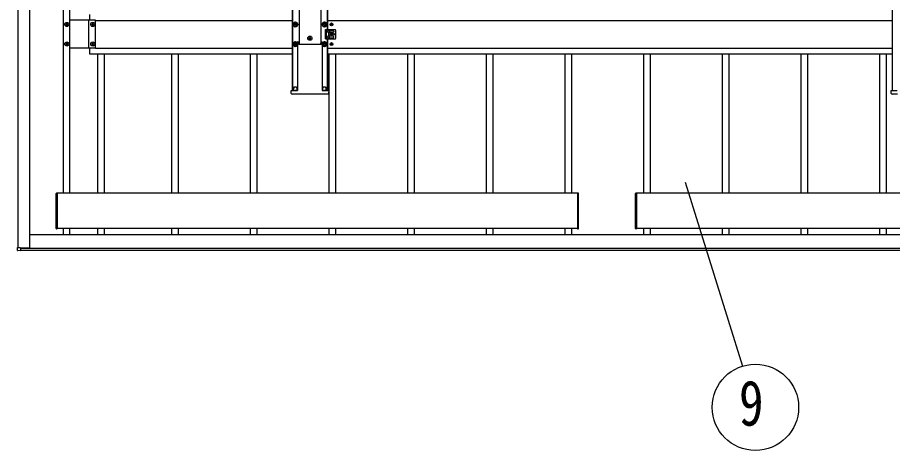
# Model space of a CAD drawing. Units: millimetres, scale not verified. Extents: x -14718 to 14718, y -10395 to 10395.
# Drawn here: x -11169 to -8944, y -3556 to -2454 of the extents above; entities that cross this region are included whole.
import ezdxf
from ezdxf.enums import TextEntityAlignment as Align

# ---------------------------------------------------------------- set-up
doc = ezdxf.new("R2010")
doc.units = ezdxf.units.MM
doc.header["$LTSCALE"] = 40
for name, color, linetype in [('0-5_YKK_13', 4, 'Continuous'), ('0-6_YKK_A1', 4, 'Continuous'), ('0-7_YKK_D', 6, 'Continuous')]:
    doc.layers.add(name, color=color, linetype=linetype)
doc.styles.add('ＭＳ ゴシック', font='')
doc.styles.get('ＭＳ ゴシック').set_extended_font_data('MS Gothic')

msp = doc.modelspace()

# ---------------------------------------------------------------- linework, layer by layer
at = {"layer": '0-5_YKK_13'}
for p, q in [((-11043.91, -2469.98), (-11043.91, -2469.02)), ((-10977.91, -2469.98), (-10977.91, -2469.02)), ((-10370.02, -2470.19), (-10370.02, -2469.37)), ((-10464.71, -2470.66), (-10465.43, -2470.66)), ((-10460.15, -2472.18), (-10459.43, -2472.18)), ((-10390.71, -2470.66), (-10391.43, -2470.66)), ((-10386.15, -2472.18), (-10385.43, -2472.18)), ((-10385.43, -2484.42), (-10372.39, -2484.42)), ((-10385.43, -2508.42), (-10385.43, -2484.42)), ((-10383.93, -2484.42), (-10383.93, -2508.42)), ((-10380.43, -2488.92), (-10380.43, -2489.92)), ((-10378.43, -2486.92), (-10366.43, -2486.92)), ((-10366.43, -2491.92), (-10378.43, -2491.92)), ((-10376.93, -2486.92), (-10376.93, -2484.42)), ((-10376.93, -2500.92), (-10376.93, -2491.92)), ((-10375.93, -2487.92), (-10375.93, -2490.92)), ((-10371.47, -2484.42), (-10361.43, -2484.42)), ((-10364.43, -2488.92), (-10364.43, -2489.92)), ((-10359.43, -2506.42), (-10359.43, -2486.42)), ((-10424.95, -2505), (-10424.95, -2504.04)), ((-10385.43, -2508.42), (-10372.39, -2508.42)), ((-10380.43, -2503.92), (-10380.43, -2502.92)), ((-10366.43, -2500.92), (-10378.43, -2500.92)), ((-10378.43, -2505.92), (-10366.43, -2505.92)), ((-10376.93, -2508.42), (-10376.93, -2505.92)), ((-10375.93, -2504.92), (-10375.93, -2501.92)), ((-10371.47, -2508.42), (-10361.43, -2508.42)), ((-10370.02, -2495.19), (-10370.02, -2494.37)), ((-10364.43, -2503.92), (-10364.43, -2502.92)), ((-11043.91, -2519.98), (-11043.91, -2519.02)), ((-10977.91, -2519.98), (-10977.91, -2519.02)), ((-10464.71, -2520.66), (-10465.43, -2520.66)), ((-10460.15, -2522.18), (-10459.43, -2522.18)), ((-10456.68, -2516.08), (-10456.68, -2639.29)), ((-10456.32, -2515.94), (-10456.67, -2515.94)), ((-10456.32, -2515.94), (-10455.82, -2515.94)), ((-10455.82, -2515.94), (-10453.78, -2515.94)), ((-10453.47, -2521.27), (-10453.78, -2515.94)), ((-10397.08, -2515.94), (-10395.04, -2515.94)), ((-10395.04, -2515.94), (-10394.54, -2515.94)), ((-10394.54, -2515.94), (-10394.19, -2515.94)), ((-10394.18, -2516.08), (-10394.18, -2639.29)), ((-10390.71, -2520.66), (-10391.43, -2520.66)), ((-10386.15, -2522.18), (-10385.43, -2522.18)), ((-10370.02, -2520.19), (-10370.02, -2519.37)), ((-10472.8, -2639.44), (-10457.79, -2639.44)), ((-10466.93, -2639.44), (-10466.93, -2635.44)), ((-10457.93, -2639.44), (-10457.93, -2635.44)), ((-10457.79, -2639.44), (-10456.79, -2639.44)), ((-10456.69, -2639.44), (-10456.79, -2639.44)), ((-10394.17, -2639.44), (-10394.07, -2639.44)), ((-10394.07, -2639.44), (-10393.07, -2639.44)), ((-10393.07, -2639.44), (-10378.06, -2639.44)), ((-10392.93, -2639.44), (-10392.93, -2635.44)), ((-10383.93, -2639.44), (-10383.93, -2635.44)), ((-10378.06, -2639.44), (-10377.56, -2639.44)), ((-10377.56, -2639.44), (-10378.03, -2647.06)), ((-8946.8, -2639.44), (-8931.79, -2639.44)), ((-10457.26, -2648.94), (-10470.84, -2648.94)), ((-10455.77, -2648.94), (-10457.26, -2648.94)), ((-10455.39, -2648.94), (-10455.77, -2648.94)), ((-10395.47, -2648.94), (-10455.39, -2648.94)), ((-10395.09, -2648.94), (-10395.47, -2648.94)), ((-10393.6, -2648.94), (-10395.09, -2648.94)), ((-10380.02, -2648.94), (-10393.6, -2648.94)), ((-8931.26, -2648.94), (-8944.84, -2648.94)), ((-11168.46, -3039.72), (-11162.75, -3039.72)), ((-11160.93, -3047.92), (-11168.46, -3047.46)), ((-11162.75, -3039.72), (-11162.43, -3039.72)), ((-11162.43, -3039.72), (-11162.43, -3040.92)), ((-11160.93, -3041.52), (-11160.93, -3047.42)), ((-11160.93, -3047.42), (-11160.93, -3047.92))]:
    msp.add_line(p, q, dxfattribs=at)
for points in [[(-11043.91, -2469.02), (-11042.95, -2469.02), (-11042.95, -2469.98)], [(-10977.91, -2469.02), (-10976.95, -2469.02), (-10976.95, -2469.98)], [(-10461.67, -2469.14), (-10461.67, -2468.42), (-10463.19, -2468.42), (-10463.19, -2469.14)], [(-10387.67, -2469.14), (-10387.67, -2468.42), (-10389.19, -2468.42), (-10389.19, -2469.14)], [(-10370.02, -2469.37), (-10370.84, -2469.37), (-10370.84, -2470.19)], [(-11044.87, -2471.9), (-11045.83, -2471.9), (-11045.83, -2470.94), (-11044.87, -2470.94)], [(-11042.95, -2472.86), (-11042.95, -2473.82), (-11043.91, -2473.82), (-11043.91, -2472.86)], [(-11041.99, -2470.94), (-11041.03, -2470.94), (-11041.03, -2471.9), (-11041.99, -2471.9)], [(-10978.87, -2471.9), (-10979.83, -2471.9), (-10979.83, -2470.94), (-10978.87, -2470.94)], [(-10976.95, -2472.86), (-10976.95, -2473.82), (-10977.91, -2473.82), (-10977.91, -2472.86)], [(-10975.99, -2470.94), (-10975.03, -2470.94), (-10975.03, -2471.9), (-10975.99, -2471.9)], [(-10465.43, -2470.66), (-10465.43, -2472.18), (-10464.71, -2472.18)], [(-10463.19, -2473.7), (-10463.19, -2474.42), (-10461.67, -2474.42), (-10461.67, -2473.7)], [(-10459.43, -2472.18), (-10459.43, -2470.66), (-10460.15, -2470.66)], [(-10391.43, -2470.66), (-10391.43, -2472.18), (-10390.71, -2472.18)], [(-10389.19, -2473.7), (-10389.19, -2474.42), (-10387.67, -2474.42), (-10387.67, -2473.7)], [(-10385.43, -2472.18), (-10385.43, -2470.66), (-10386.15, -2470.66)], [(-10371.66, -2471.01), (-10372.48, -2471.01), (-10372.48, -2471.83), (-10371.66, -2471.83)], [(-10370.84, -2472.65), (-10370.84, -2473.47), (-10370.02, -2473.47), (-10370.02, -2472.65)], [(-10369.2, -2471.83), (-10368.38, -2471.83), (-10368.38, -2471.01), (-10369.2, -2471.01)], [(-10426.87, -2505.96), (-10427.83, -2505.96), (-10427.83, -2506.92), (-10426.87, -2506.92)], [(-10424.95, -2504.04), (-10425.91, -2504.04), (-10425.91, -2505)], [(-10425.91, -2507.88), (-10425.91, -2508.84), (-10424.95, -2508.84), (-10424.95, -2507.88)], [(-10423.99, -2506.92), (-10423.03, -2506.92), (-10423.03, -2505.96), (-10423.99, -2505.96)], [(-10371.66, -2496.01), (-10372.48, -2496.01), (-10372.48, -2496.83), (-10371.66, -2496.83)], [(-10370.02, -2494.37), (-10370.84, -2494.37), (-10370.84, -2495.19)], [(-10370.84, -2497.65), (-10370.84, -2498.47), (-10370.02, -2498.47), (-10370.02, -2497.65)], [(-10369.2, -2496.83), (-10368.38, -2496.83), (-10368.38, -2496.01), (-10369.2, -2496.01)], [(-11044.87, -2521.9), (-11045.83, -2521.9), (-11045.83, -2520.94), (-11044.87, -2520.94)], [(-11043.91, -2519.02), (-11042.95, -2519.02), (-11042.95, -2519.98)], [(-11042.95, -2522.86), (-11042.95, -2523.82), (-11043.91, -2523.82), (-11043.91, -2522.86)], [(-11041.99, -2520.94), (-11041.03, -2520.94), (-11041.03, -2521.9), (-11041.99, -2521.9)], [(-10978.87, -2521.9), (-10979.83, -2521.9), (-10979.83, -2520.94), (-10978.87, -2520.94)], [(-10977.91, -2519.02), (-10976.95, -2519.02), (-10976.95, -2519.98)], [(-10976.95, -2522.86), (-10976.95, -2523.82), (-10977.91, -2523.82), (-10977.91, -2522.86)], [(-10975.99, -2520.94), (-10975.03, -2520.94), (-10975.03, -2521.9), (-10975.99, -2521.9)], [(-10465.43, -2520.66), (-10465.43, -2522.18), (-10464.71, -2522.18)], [(-10461.67, -2519.14), (-10461.67, -2518.42), (-10463.19, -2518.42), (-10463.19, -2519.14)], [(-10463.19, -2523.7), (-10463.19, -2524.42), (-10461.67, -2524.42), (-10461.67, -2523.7)], [(-10459.43, -2522.18), (-10459.43, -2520.66), (-10460.15, -2520.66)], [(-10453.47, -2521.27), (-10397.39, -2521.27), (-10397.08, -2515.94)], [(-10391.43, -2520.66), (-10391.43, -2522.18), (-10390.71, -2522.18)], [(-10387.67, -2519.14), (-10387.67, -2518.42), (-10389.19, -2518.42), (-10389.19, -2519.14)], [(-10389.19, -2523.7), (-10389.19, -2524.42), (-10387.67, -2524.42), (-10387.67, -2523.7)], [(-10385.43, -2522.18), (-10385.43, -2520.66), (-10386.15, -2520.66)], [(-10371.66, -2521.01), (-10372.48, -2521.01), (-10372.48, -2521.83), (-10371.66, -2521.83)], [(-10370.02, -2519.37), (-10370.84, -2519.37), (-10370.84, -2520.19)], [(-10370.84, -2522.65), (-10370.84, -2523.47), (-10370.02, -2523.47), (-10370.02, -2522.65)], [(-10369.2, -2521.83), (-10368.38, -2521.83), (-10368.38, -2521.01), (-10369.2, -2521.01)], [(-10472.84, -2647.06), (-10473.3, -2639.44), (-10472.8, -2639.44)], [(-8946.84, -2647.06), (-8947.3, -2639.44), (-8946.8, -2639.44)], [(-11168.93, -3046.96), (-11168.93, -3039.72), (-11168.46, -3039.72)], [(-11162.13, -3041.22), (-11160.93, -3041.22), (-11160.93, -3041.52)]]:
    msp.add_lwpolyline(points, dxfattribs=at)
for points in [[(-10462.43, -2465.64), (-10467.43, -2468.53), (-10467.43, -2474.3), (-10462.43, -2477.19), (-10457.43, -2474.3), (-10457.43, -2468.53)], [(-10388.43, -2465.64), (-10393.43, -2468.53), (-10393.43, -2474.3), (-10388.43, -2477.19), (-10383.43, -2474.3), (-10383.43, -2468.53)], [(-10462.43, -2515.64), (-10467.43, -2518.53), (-10467.43, -2524.3), (-10462.43, -2527.19), (-10457.43, -2524.3), (-10457.43, -2518.53)], [(-10388.43, -2515.64), (-10393.43, -2518.53), (-10393.43, -2524.3), (-10388.43, -2527.19), (-10383.43, -2524.3), (-10383.43, -2518.53)]]:
    msp.add_lwpolyline(points, close=True, dxfattribs=at)
for centre, radius in [((-11043.43, -2471.42), 5.3), ((-10977.43, -2471.42), 5.3), ((-10462.43, -2471.42), 6.25), ((-10462.43, -2471.42), 5), ((-10388.43, -2471.42), 6.25), ((-10388.43, -2471.42), 5), ((-10370.43, -2471.42), 3.75), ((-10425.43, -2506.44), 5.3), ((-10370.43, -2496.42), 3.75), ((-10363.43, -2496.42), 1.65), ((-11043.43, -2521.42), 5.3), ((-10977.43, -2521.42), 5.3), ((-10462.43, -2521.42), 6.25), ((-10462.43, -2521.42), 5), ((-10388.43, -2521.42), 6.25), ((-10388.43, -2521.42), 5), ((-10370.43, -2521.42), 3.75)]:
    msp.add_circle(centre, radius, dxfattribs=at)
for centre, radius, start, end in [((-10462.43, -2471.42), 5.58, 153.74848, 206.25152), ((-10462.43, -2471.42), 5.58, 93.74848, 146.25152), ((-10464.71, -2469.14), 1.52, 270, 0), ((-10462.43, -2471.42), 5.58, 33.74848, 86.25152), ((-10460.15, -2469.14), 1.52, 180, 270), ((-10462.43, -2471.42), 5.58, 333.74848, 26.25152), ((-10388.43, -2471.42), 5.58, 153.74848, 206.25152), ((-10388.43, -2471.42), 5.58, 93.74848, 146.25152), ((-10390.71, -2469.14), 1.52, 270, 0), ((-10388.43, -2471.42), 5.58, 33.74848, 86.25152), ((-10386.15, -2469.14), 1.52, 180, 270), ((-10388.43, -2471.42), 5.58, 333.74848, 26.25152), ((-11044.87, -2469.98), 0.96, 270, 0), ((-11044.87, -2472.86), 0.96, 0, 90), ((-11041.99, -2469.98), 0.96, 180, 270), ((-11041.99, -2472.86), 0.96, 90, 180), ((-10978.87, -2469.98), 0.96, 270, 0), ((-10978.87, -2472.86), 0.96, 0, 90), ((-10975.99, -2469.98), 0.96, 180, 270), ((-10975.99, -2472.86), 0.96, 90, 180), ((-10462.43, -2471.42), 5.58, 213.74848, 266.25152), ((-10464.71, -2473.7), 1.52, 0, 90), ((-10462.43, -2471.42), 5.58, 273.74848, 326.25152), ((-10460.15, -2473.7), 1.52, 90, 180), ((-10388.43, -2471.42), 5.58, 213.74848, 266.25152), ((-10390.71, -2473.7), 1.52, 0, 90), ((-10388.43, -2471.42), 5.58, 273.74848, 326.25152), ((-10386.15, -2473.7), 1.52, 90, 180), ((-10378.43, -2488.92), 2, 90, 180), ((-10378.43, -2489.92), 2, 180, 270), ((-10376.93, -2487.92), 1, 0, 90), ((-10376.93, -2490.92), 1, 270, 0), ((-10371.93, -2484.22), 0.5, 203.57818, 336.42182), ((-10371.66, -2470.19), 0.82, 270, 0), ((-10371.66, -2472.65), 0.82, 0, 90), ((-10369.2, -2470.19), 0.82, 180, 270), ((-10369.2, -2472.65), 0.82, 90, 180), ((-10366.43, -2488.92), 2, 0, 90), ((-10366.43, -2489.92), 2, 270, 0), ((-10361.43, -2486.42), 2, 0, 90), ((-10426.87, -2505), 0.96, 270, 0), ((-10426.87, -2507.88), 0.96, 0, 90), ((-10423.99, -2505), 0.96, 180, 270), ((-10423.99, -2507.88), 0.96, 90, 180), ((-10378.43, -2502.92), 2, 90, 180), ((-10378.43, -2503.92), 2, 180, 270), ((-10376.93, -2501.92), 1, 0, 90), ((-10376.93, -2504.92), 1, 270, 0), ((-10371.93, -2508.62), 0.5, 23.57818, 156.42182), ((-10371.66, -2495.19), 0.82, 270, 0), ((-10371.66, -2497.65), 0.82, 0, 90), ((-10369.2, -2495.19), 0.82, 180, 270), ((-10369.2, -2497.65), 0.82, 90, 180), ((-10366.43, -2502.92), 2, 0, 90), ((-10366.43, -2503.92), 2, 270, 0), ((-10361.43, -2506.42), 2, 270, 0), ((-11044.87, -2519.98), 0.96, 270, 0), ((-11044.87, -2522.86), 0.96, 0, 90), ((-11041.99, -2519.98), 0.96, 180, 270), ((-11041.99, -2522.86), 0.96, 90, 180), ((-10978.87, -2519.98), 0.96, 270, 0), ((-10978.87, -2522.86), 0.96, 0, 90), ((-10975.99, -2519.98), 0.96, 180, 270), ((-10975.99, -2522.86), 0.96, 90, 180), ((-10462.43, -2521.42), 5.58, 153.74848, 206.25152), ((-10462.43, -2521.42), 5.58, 93.74848, 146.25152), ((-10462.43, -2521.42), 5.58, 213.74848, 266.25152), ((-10464.71, -2519.14), 1.52, 270, 0), ((-10464.71, -2523.7), 1.52, 0, 90), ((-10462.43, -2521.42), 5.58, 33.74848, 86.25152), ((-10462.43, -2521.42), 5.58, 273.74848, 326.25152), ((-10460.15, -2519.14), 1.52, 180, 270), ((-10460.15, -2523.7), 1.52, 90, 180), ((-10462.43, -2521.42), 5.58, 333.74848, 26.25152), ((-10388.43, -2521.42), 5.58, 153.74848, 206.25152), ((-10388.43, -2521.42), 5.58, 93.74848, 146.25152), ((-10388.43, -2521.42), 5.58, 213.74848, 266.25152), ((-10390.71, -2519.14), 1.52, 270, 0), ((-10390.71, -2523.7), 1.52, 0, 90), ((-10388.43, -2521.42), 5.58, 33.74848, 86.25152), ((-10388.43, -2521.42), 5.58, 273.74848, 326.25152), ((-10386.15, -2519.14), 1.52, 180, 270), ((-10386.15, -2523.7), 1.52, 90, 180), ((-10388.43, -2521.42), 5.58, 333.74848, 26.25152), ((-10371.66, -2520.19), 0.82, 270, 0), ((-10371.66, -2522.65), 0.82, 0, 90), ((-10369.2, -2520.19), 0.82, 180, 270), ((-10369.2, -2522.65), 0.82, 90, 180), ((-10470.84, -2646.94), 2, 183.5, 270), ((-10462.43, -2635.44), 4.5, 90, 180), ((-10462.43, -2635.44), 4.5, 0, 90), ((-10388.43, -2635.44), 4.5, 90, 180), ((-10388.43, -2635.44), 4.5, 0, 90), ((-10380.02, -2646.94), 2, 270, 356.5), ((-8944.84, -2646.94), 2, 183.5, 270), ((-11168.43, -3046.96), 0.5, 180, 266.5), ((-11162.13, -3040.92), 0.3, 180, 270)]:
    msp.add_arc(centre, radius, start, end, dxfattribs=at)
for centre, major_axis, start_param, end_param in [((-10456.64, -2516.44), (0.031, -0.5), 3.1377656, 3.9231638), ((-10394.22, -2516.44), (-0.031, -0.5), 2.3600215, 3.1454197), ((-10456.72, -2638.94), (0.031, -0.5), 6.2793582, 7.0647564), ((-10394.14, -2638.94), (-0.031, -0.5), 5.5016142, 6.2870124)]:
    msp.add_ellipse(centre, major_axis=major_axis, ratio=0.061627, start_param=start_param, end_param=end_param, dxfattribs=at)
at = {"layer": '0-6_YKK_A1'}
for p, q in [((-11167.43, -3039.72), (-11167.43, 2155.14)), ((-11137.43, -3040.92), (-11137.43, 2156.33)), ((-10470.43, 2150.58), (-10470.43, -2639.44)), ((-10469.23, 2150.58), (-10469.23, -2639.44)), ((-8944.43, 2150.58), (-8944.43, -2639.44)), ((-11052.43, 2121.83), (-11052.43, -2901.42)), ((-11036.43, 2121.83), (-11036.43, -2901.42)), ((-10381.63, -454.29), (-10381.63, -2484.42)), ((-10380.43, -454.29), (-10380.43, -2484.42)), ((-10452.93, -1114.31), (-10452.93, -2521.27)), ((-10397.93, -1114.31), (-10397.93, -2521.27)), ((-10985.43, -2446.42), (-10985.43, -2460.92)), ((-10970.43, -2460.92), (-11036.43, -2460.92)), ((-10987.93, -2531.92), (-10987.93, -2460.92)), ((-10970.43, -2531.92), (-10970.43, -2460.92)), ((-10970.43, -2461.42), (-10470.43, -2461.42)), ((-10380.43, -2461.42), (-8944.43, -2461.42)), ((-10381.63, -2508.42), (-10381.63, -2639.44)), ((-10380.43, -2508.42), (-10380.43, -2639.44)), ((-10970.43, -2531.92), (-11036.43, -2531.92)), ((-10985.43, -2531.92), (-10985.43, -2546.42)), ((-10970.43, -2531.42), (-10470.43, -2531.42)), ((-10380.43, -2531.42), (-8944.43, -2531.42)), ((-10985.43, -2546.42), (-10470.43, -2546.42)), ((-10965.43, -2546.42), (-10965.43, -2901.42)), ((-10948.43, -2546.42), (-10948.43, -2901.42)), ((-10776.43, -2901.42), (-10776.43, -2546.42)), ((-10759.43, -2901.42), (-10759.43, -2546.42)), ((-10576.43, -2901.42), (-10576.43, -2546.42)), ((-10559.43, -2901.42), (-10559.43, -2546.42)), ((-10380.43, -2546.42), (-8944.43, -2546.42)), ((-10376.43, -2901.42), (-10376.43, -2546.42)), ((-10359.43, -2901.42), (-10359.43, -2546.42)), ((-10176.43, -2901.42), (-10176.43, -2546.42)), ((-10159.43, -2901.42), (-10159.43, -2546.42)), ((-9976.43, -2901.42), (-9976.43, -2546.42)), ((-9959.43, -2901.42), (-9959.43, -2546.42)), ((-9776.43, -2901.42), (-9776.43, -2546.42)), ((-9759.43, -2901.42), (-9759.43, -2546.42)), ((-9576.43, -2901.42), (-9576.43, -2546.42)), ((-9559.43, -2901.42), (-9559.43, -2546.42)), ((-9376.43, -2901.42), (-9376.43, -2546.42)), ((-9359.43, -2901.42), (-9359.43, -2546.42)), ((-9176.43, -2901.42), (-9176.43, -2546.42)), ((-9159.43, -2901.42), (-9159.43, -2546.42)), ((-8976.43, -2901.42), (-8976.43, -2546.42)), ((-8959.43, -2901.42), (-8959.43, -2546.42)), ((-11070.93, -2990.82), (-11070.93, -2902.01)), ((-9744.53, -2901.42), (-11068.43, -2901.42)), ((-9742.03, -2990.82), (-9742.03, -2902.01)), ((-9597.03, -2990.82), (-9597.03, -2902.01)), ((-8256.43, -2901.42), (-9594.53, -2901.42)), ((-11068.43, -2991.92), (-11069.99, -2991.82)), ((-11068.43, -2990.92), (-11068.43, -2991.92)), ((-11052.43, -2991.42), (-11052.43, -3006.42)), ((-11036.43, -2991.42), (-11036.43, -3006.42)), ((-10965.43, -2991.42), (-10965.43, -3006.42)), ((-10948.43, -2991.42), (-10948.43, -3006.42)), ((-10776.43, -3006.42), (-10776.43, -2991.42)), ((-10759.43, -3006.42), (-10759.43, -2991.42)), ((-10576.43, -3006.42), (-10576.43, -2991.42)), ((-10559.43, -3006.42), (-10559.43, -2991.42)), ((-10376.43, -3006.42), (-10376.43, -2991.42)), ((-10359.43, -3006.42), (-10359.43, -2991.42)), ((-10176.43, -3006.42), (-10176.43, -2991.42)), ((-10159.43, -3006.42), (-10159.43, -2991.42)), ((-9976.43, -3006.42), (-9976.43, -2991.42)), ((-9959.43, -3006.42), (-9959.43, -2991.42)), ((-9776.43, -3006.42), (-9776.43, -2991.42)), ((-9759.43, -3006.42), (-9759.43, -2991.42)), ((-9744.53, -2990.92), (-9744.53, -2991.92)), ((-9744.53, -2991.92), (-9742.97, -2991.82)), ((-9594.53, -2991.92), (-9596.09, -2991.82)), ((-9594.53, -2990.92), (-9594.53, -2991.92)), ((-9576.43, -3006.42), (-9576.43, -2991.42)), ((-9559.43, -3006.42), (-9559.43, -2991.42)), ((-9376.43, -3006.42), (-9376.43, -2991.42)), ((-9359.43, -3006.42), (-9359.43, -2991.42)), ((-9176.43, -3006.42), (-9176.43, -2991.42)), ((-9159.43, -3006.42), (-9159.43, -2991.42)), ((-8976.43, -3006.42), (-8976.43, -2991.42)), ((-8959.43, -3006.42), (-8959.43, -2991.42)), ((-11137.43, -3006.42), (-8187.43, -3006.42)), ((-11137.43, -3040.92), (-11162.43, -3040.92)), ((-11161.93, -3040.92), (-11161.93, -3041.22)), ((-11160.93, -3041.42), (-8163.93, -3041.42)), ((-11160.93, -3046.42), (-8163.93, -3046.42))]:
    msp.add_line(p, q, dxfattribs=at)
for points in [[(-11069.99, -2901.01), (-11068.43, -2900.92), (-11068.43, -2901.92), (-11068.43, -2990.92)], [(-9744.53, -2991.42), (-11068.43, -2991.42), (-11068.43, -2901.42)], [(-9742.97, -2901.01), (-9744.53, -2900.92), (-9744.53, -2901.92), (-9744.53, -2990.92)], [(-9596.09, -2901.01), (-9594.53, -2900.92), (-9594.53, -2901.92), (-9594.53, -2990.92)], [(-8256.43, -2991.42), (-9594.53, -2991.42), (-9594.53, -2901.42)]]:
    msp.add_lwpolyline(points, dxfattribs=at)
for centre in [(-10462.43, -2634.94), (-10388.43, -2634.94)]:
    msp.add_circle(centre, 5, dxfattribs=at)
for centre, start, end in [((-11069.93, -2902.01), 93.5, 180), ((-9743.03, -2902.01), 0, 86.5), ((-9596.03, -2902.01), 93.5, 180), ((-11069.93, -2990.82), 180, 266.5), ((-9743.03, -2990.82), 273.5, 0), ((-9596.03, -2990.82), 180, 266.5)]:
    msp.add_arc(centre, 1, start, end, dxfattribs=at)
at = {"layer": '0-7_YKK_D'}
msp.add_line((-9471.44, -2873.12), (-9325.23, -3341.42), dxfattribs=at)
msp.add_circle((-9292.45, -3446.42), 110, dxfattribs=at)

# ---------------------------------------------------------------- texts
at = {"layer": '0-7_YKK_D', "style": 'ＭＳ ゴシック', "width": 0.8}
msp.add_text('9', height=115.5, dxfattribs=at).set_placement((-9334.45, -3527.78), align=Align.BOTTOM_LEFT)

doc.saveas('drawing.dxf')
